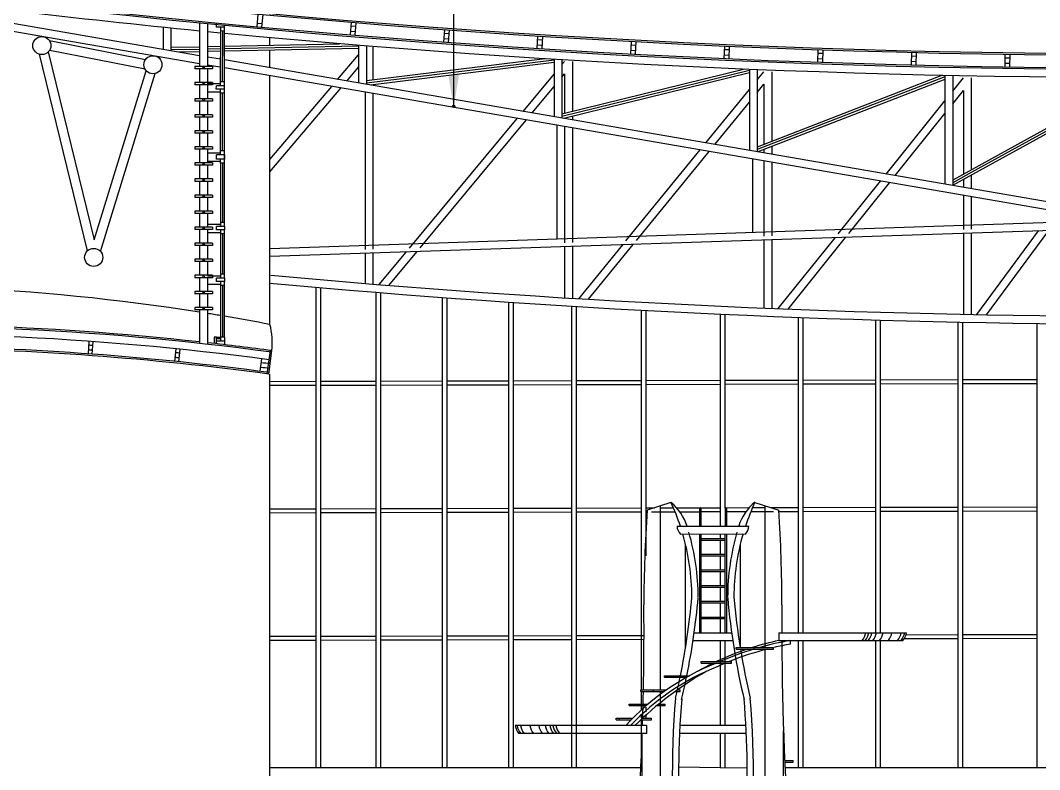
# Model space of a CAD drawing. Extents: x -30 to 1202, y 231 to 898.
# Drawn here: x 147.1 to 224.9, y 783.6 to 840.8 of the extents above; entities that cross this region are included whole.
import ezdxf

# ---------------------------------------------------------------- set-up
doc = ezdxf.new("R2010")
doc.units = 0
doc.header["$LTSCALE"] = 0.04
for name, color, linetype in [('0.05', 254, 'CONTINUOUS'), ('0.1', 1, 'CONTINUOUS'), ('0.2', 2, 'CONTINUOUS'), ('0.3', 3, 'CONTINUOUS'), ('0.5', 5, 'CONTINUOUS')]:
    doc.layers.add(name, color=color, linetype=linetype)
doc.styles.add('Amir', font='l_10646.ttf', dxfattribs={"height": 0.15})
doc.styles.get("Standard").update_dxf_attribs({"font": 'romans.shx'})
doc.dimstyles.get("Standard").update_dxf_attribs({"dimtxt": 0.18, "dimasz": 0.18, "dimexe": 0.18, "dimexo": 0.0625, "dimgap": 0.09, "dimtad": 0, "dimtih": 1, "dimtoh": 1, "dimdec": 4, "dimzin": 0, "dimdsep": 46, "dimtxsty": 'Standard', "dimcen": 0.09, "dimadec": 0, "dimazin": 0, "dimtfac": 1, "dimtdec": 4, "dimtofl": 0, "dimtmove": 0, "dimatfit": 3, "dimfxl": 1, "dimtolj": 1, "dimtzin": 0, "dimarcsym": 0})

msp = doc.modelspace()

# ---------------------------------------------------------------- linework, layer by layer
at = {"layer": '0.05'}
for p, q in [((169.705, 783.758), (169.705, 820.44)), ((170.065, 783.758), (170.065, 820.408)), ((174.288, 783.758), (174.288, 820.054)), ((174.648, 783.758), (174.648, 820.025)), ((179.34, 783.758), (179.34, 819.662)), ((179.7, 783.758), (179.7, 819.635)), ((184.393, 783.758), (184.393, 819.304)), ((184.753, 783.758), (184.753, 819.28)), ((189.211, 783.758), (189.211, 818.996)), ((189.571, 783.758), (189.571, 818.974)), ((194.525, 789.698), (194.525, 818.691)), ((194.885, 799.94), (194.885, 818.672)), ((200.555, 802.204), (200.555, 818.392)), ((200.915, 803.58), (200.915, 818.376)), ((206.5, 794.06), (206.5, 818.145)), ((206.86, 794.06), (206.86, 818.131)), ((212.403, 794.06), (212.403, 817.946)), ((212.763, 794.06), (212.763, 817.936)), ((218.682, 783.758), (218.682, 817.787)), ((219.042, 783.758), (219.042, 817.779)), ((224.702, 783.758), (224.702, 817.683)), ((206.86, 813.357), (212.403, 813.371)), ((212.763, 813.372), (218.682, 813.387)), ((219.042, 813.388), (224.702, 813.402)), ((166.131, 813.255), (169.705, 813.264)), ((166.132, 812.955), (169.705, 812.964)), ((170.065, 813.265), (174.288, 813.275)), ((170.065, 812.965), (174.288, 812.975)), ((174.648, 813.276), (179.34, 813.288)), ((174.648, 812.976), (179.34, 812.988)), ((179.7, 813.289), (184.393, 813.301)), ((179.7, 812.989), (184.393, 813.001)), ((184.753, 813.302), (189.211, 813.313)), ((184.753, 813.002), (189.211, 813.013)), ((189.571, 813.314), (194.525, 813.326)), ((189.571, 813.014), (194.525, 813.026)), ((194.885, 813.327), (200.555, 813.342)), ((194.885, 813.027), (200.555, 813.042)), ((200.915, 813.343), (206.5, 813.357)), ((200.915, 813.043), (206.5, 813.057)), ((206.86, 813.057), (212.403, 813.071)), ((212.763, 813.072), (218.682, 813.087)), ((219.042, 813.088), (224.702, 813.102)), ((166.156, 803.523), (169.705, 803.532)), ((170.065, 803.532), (174.288, 803.543)), ((174.648, 803.544), (179.34, 803.556)), ((174.648, 803.244), (179.34, 803.256)), ((179.7, 803.557), (184.393, 803.569)), ((179.7, 803.257), (184.393, 803.269)), ((184.753, 803.569), (189.211, 803.581)), ((184.753, 803.269), (189.211, 803.281)), ((189.571, 803.582), (194.525, 803.594)), ((189.571, 803.282), (194.525, 803.294)), ((194.885, 803.595), (195.507, 803.597)), ((194.885, 803.295), (194.943, 803.295)), ((195.296, 803.296), (197.083, 803.301)), ((195.979, 803.598), (196.958, 803.6)), ((197.197, 803.601), (200.555, 803.609)), ((197.438, 803.301), (198.937, 803.305)), ((199.057, 803.306), (200.555, 803.309)), ((200.915, 803.61), (202.741, 803.615)), ((200.915, 803.31), (200.936, 803.31)), ((201.016, 803.31), (202.503, 803.314)), ((202.866, 803.315), (204.584, 803.319)), ((202.992, 803.615), (203.964, 803.618)), ((204.369, 803.619), (206.5, 803.624)), ((204.99, 803.32), (206.5, 803.324)), ((206.86, 803.625), (212.403, 803.639)), ((206.86, 803.325), (212.403, 803.339)), ((212.763, 803.64), (218.682, 803.655)), ((212.763, 803.34), (218.682, 803.355)), ((219.042, 803.656), (224.702, 803.67)), ((219.042, 803.356), (224.702, 803.37)), ((166.157, 803.223), (169.705, 803.232)), ((170.065, 803.232), (174.288, 803.243)), ((200.555, 801.26), (200.555, 801.604)), ((200.555, 800.06), (200.555, 801.14)), ((200.555, 798.86), (200.555, 799.94)), ((200.555, 797.66), (200.555, 798.74)), ((200.555, 796.46), (200.555, 797.54)), ((200.555, 795.26), (200.555, 796.34)), ((200.555, 794.06), (200.555, 795.14)), ((200.915, 794.06), (200.915, 795.14)), ((214.713, 793.913), (218.682, 793.923)), ((219.042, 793.924), (224.702, 793.938)), ((166.18, 793.79), (169.705, 793.799)), ((166.181, 793.49), (169.705, 793.499)), ((170.065, 793.8), (174.288, 793.811)), ((170.065, 793.5), (174.288, 793.511)), ((174.648, 793.812), (179.34, 793.824)), ((174.648, 793.512), (179.34, 793.524)), ((179.7, 793.824), (184.393, 793.836)), ((179.7, 793.524), (184.393, 793.536)), ((184.753, 793.837), (189.211, 793.848)), ((184.753, 793.537), (189.211, 793.548)), ((189.571, 793.849), (194.73, 793.862)), ((189.571, 793.549), (194.737, 793.562)), ((200.555, 786.967), (200.555, 793.46)), ((200.915, 786.967), (200.915, 793.46)), ((206.5, 783.758), (206.5, 793.46)), ((206.86, 783.758), (206.86, 793.46)), ((212.403, 783.758), (212.403, 793.46)), ((212.763, 783.758), (212.763, 793.46)), ((214.578, 793.612), (218.682, 793.623)), ((219.042, 793.624), (224.702, 793.638)), ((194.525, 788.618), (194.525, 789.578)), ((194.525, 788.173), (194.525, 788.498)), ((194.885, 788.493), (194.885, 788.498)), ((194.525, 787.538), (194.525, 787.831)), ((194.885, 788.027), (194.885, 788.384)), ((194.885, 787.538), (194.885, 787.794)), ((194.525, 783.758), (194.525, 787.465)), ((200.555, 783.758), (200.555, 786.367)), ((200.915, 783.758), (200.915, 786.367)), ((194.475, 783.758), (166.181, 783.758)), ((200.555, 783.758), (197.356, 783.784)), ((200.555, 783.758), (202.588, 783.774)), ((240.185, 783.758), (205.469, 783.758))]:
    msp.add_line(p, q, dxfattribs=at)
at = {"layer": '0.1'}
for p, q in [((166.181, 838.9), (166.181, 839.526)), ((166.181, 838.396), (166.181, 838.54)), ((166.181, 837.198), (166.181, 838.396)), ((174.035, 838.782), (174.035, 836.26)), ((171.344, 836.307), (172.937, 838.196)), ((188.449, 837.443), (188.648, 837.683)), ((189.253, 837.683), (189.253, 833.863)), ((172.034, 836.188), (172.937, 837.259)), ((185.484, 833.867), (187.849, 836.719)), ((188.449, 836.495), (188.648, 836.736)), ((188.648, 836.736), (188.648, 833.715)), ((203.361, 836.279), (203.865, 836.898)), ((204.47, 836.898), (204.47, 831.574)), ((166.181, 817.602), (166.181, 836.587)), ((203.361, 835.322), (203.865, 835.941)), ((203.865, 835.941), (203.865, 831.339)), ((218.272, 835.416), (219.082, 836.426)), ((219.687, 836.426), (219.687, 829.41)), ((166.181, 830.185), (170.894, 835.773)), ((166.181, 829.247), (171.584, 835.654)), ((173.431, 835.335), (173.431, 823.324)), ((174.035, 835.897), (174.035, 835.843)), ((174.035, 835.231), (174.035, 823.344)), ((186.171, 833.748), (187.849, 835.772)), ((199.432, 831.46), (202.761, 835.543)), ((218.272, 834.45), (219.082, 835.459)), ((219.082, 835.459), (219.082, 829.077)), ((200.115, 831.342), (202.761, 834.586)), ((213.195, 829.085), (217.672, 834.668)), ((213.875, 828.968), (217.672, 833.701)), ((176.837, 823.437), (185.04, 833.331)), ((177.645, 823.464), (185.727, 833.212)), ((188.648, 833.344), (188.648, 833.321)), ((189.253, 833.493), (189.253, 833.217)), ((188.648, 832.708), (188.648, 823.832)), ((189.253, 832.604), (189.253, 823.852)), ((193.339, 823.988), (198.993, 830.922)), ((194.141, 824.015), (199.676, 830.804)), ((203.865, 830.953), (203.865, 830.695)), ((204.47, 831.188), (204.47, 830.591)), ((203.865, 830.081), (203.865, 824.34)), ((204.47, 829.976), (204.47, 824.36)), ((219.687, 828.999), (219.687, 827.965)), ((209.541, 824.529), (212.761, 828.545)), ((210.337, 824.556), (213.442, 828.427)), ((219.082, 828.666), (219.082, 828.069)), ((219.082, 827.453), (219.082, 824.848)), ((219.687, 827.349), (219.687, 824.868)), ((205.704, 818.78), (210.09, 824.247)), ((219.082, 824.548), (219.082, 818.383)), ((219.687, 824.568), (219.687, 818.371)), ((220.103, 818.362), (224.82, 824.739)), ((220.844, 818.348), (225.591, 824.765)), ((188.648, 823.532), (188.648, 819.636)), ((189.253, 823.552), (189.253, 819.599)), ((189.736, 819.569), (193.088, 823.68)), ((190.48, 819.525), (193.89, 823.707)), ((203.865, 824.04), (203.865, 818.853)), ((204.47, 824.06), (204.47, 818.829)), ((204.953, 818.809), (209.293, 824.221)), ((173.431, 823.024), (173.431, 820.731)), ((174.035, 823.044), (174.035, 820.681)), ((174.52, 820.642), (176.581, 823.129)), ((175.256, 820.583), (177.389, 823.156)), ((166.181, 762.578), (166.181, 813.804))]:
    msp.add_line(p, q, dxfattribs=at)
msp.add_circle((180.195, 834.255), 0.0822, dxfattribs=at)
for radius, end in [(744.832, 274.719501), (745.436, 274.715665)]:
    msp.add_arc((234.493, 1563.055), radius, 264.742035, end, dxfattribs=at)
at = {"layer": '0.2'}
for p, q in [((160.811, 837.514), (132.758, 842.358)), ((160.811, 838.125), (133.118, 842.904)), ((160.811, 840.637), (160.811, 837.294)), ((161.411, 840.578), (161.411, 837.294)), ((158.025, 840.252), (158.025, 838.605)), ((158.625, 840.191), (158.625, 838.502)), ((162.402, 840.309), (162.388, 835.83)), ((162.702, 840.008), (162.402, 840.009)), ((162.703, 827.67), (162.703, 840.453)), ((156.672, 837.812), (149.371, 839.248)), ((149.265, 838.408), (152.771, 824.075)), ((156.655, 837.082), (149.396, 838.51)), ((160.811, 838.786), (158.625, 838.74)), ((160.811, 838.606), (158.625, 838.56)), ((160.811, 838.426), (159.255, 838.393)), ((162.397, 838.82), (161.411, 838.799)), ((162.396, 838.64), (161.411, 838.619)), ((162.396, 838.46), (161.411, 838.439)), ((171.487, 839.012), (162.703, 838.826)), ((172.937, 838.862), (162.703, 838.646)), ((172.937, 838.682), (162.703, 838.466)), ((172.937, 838.893), (172.937, 836.032)), ((173.537, 838.845), (173.537, 835.929)), ((148.567, 838.238), (152.242, 823.21)), ((162.394, 837.852), (161.411, 838.021)), ((233.184, 825.636), (162.703, 837.798)), ((187.165, 837.878), (173.537, 836.199)), ((187.849, 837.781), (173.537, 836.017)), ((187.849, 837.6), (173.85, 835.875)), ((187.849, 837.837), (187.849, 833.459)), ((188.449, 837.8), (188.449, 833.355)), ((152.771, 824.075), (156.734, 836.974)), ((153.249, 823.181), (157.421, 836.763)), ((160.811, 837.114), (160.811, 836.067)), ((162.392, 837.241), (161.411, 837.411)), ((161.411, 837.114), (161.411, 836.067)), ((233.184, 825.018), (162.703, 837.188)), ((202.413, 837.095), (188.449, 833.666)), ((202.761, 836.995), (188.449, 833.481)), ((202.761, 836.995), (188.449, 833.481)), ((202.761, 836.81), (188.592, 833.331)), ((202.761, 837.081), (202.761, 830.886)), ((203.361, 837.057), (203.361, 830.782)), ((161.395, 836.001), (162.387, 836.001)), ((217.5, 836.629), (203.361, 831.143)), ((217.672, 836.503), (203.361, 830.95)), ((217.672, 836.31), (203.405, 830.774)), ((217.672, 836.626), (217.672, 828.312)), ((232.584, 836.099), (218.256, 828.212)), ((218.272, 836.614), (218.272, 828.209)), ((232.511, 836.47), (218.272, 828.631)), ((232.584, 836.305), (219.687, 829.204)), ((160.811, 835.887), (160.811, 834.841)), ((161.395, 835.363), (162.387, 835.363)), ((161.411, 835.887), (161.411, 834.841)), ((162.387, 835.568), (162.371, 830.563)), ((160.811, 834.661), (160.811, 833.615)), ((161.411, 834.661), (161.411, 833.615)), ((160.811, 833.435), (160.811, 832.388)), ((161.411, 833.435), (161.411, 832.388)), ((188.068, 832.808), (188.068, 824.113)), ((160.811, 832.208), (160.811, 831.162)), ((161.411, 832.208), (161.411, 831.162)), ((160.811, 830.982), (160.811, 829.936)), ((161.411, 830.982), (161.411, 829.936)), ((161.411, 830.695), (162.403, 830.695)), ((160.811, 829.756), (160.811, 828.709)), ((161.411, 830.057), (162.403, 830.057)), ((161.411, 829.756), (161.411, 828.709)), ((162.403, 829.922), (162.403, 825.09)), ((162.703, 825.09), (162.703, 829.922)), ((202.993, 830.231), (202.993, 824.611)), ((219.687, 829.204), (218.272, 828.426)), ((160.811, 828.529), (160.811, 827.483)), ((161.411, 828.529), (161.411, 827.483)), ((160.811, 827.303), (160.811, 826.257)), ((161.411, 827.303), (161.411, 826.257)), ((160.811, 826.077), (160.811, 825.03)), ((161.411, 826.077), (161.411, 825.03)), ((161.411, 825.262), (162.403, 825.262)), ((230.27, 825.521), (166.161, 823.381)), ((160.811, 824.85), (160.811, 823.804)), ((161.411, 824.85), (161.411, 823.804)), ((161.411, 824.624), (162.403, 824.624)), ((162.403, 824.828), (162.403, 821.148)), ((162.703, 821.148), (162.703, 824.828)), ((233.184, 825.018), (166.181, 822.781)), ((160.811, 823.624), (160.811, 822.578)), ((161.411, 823.624), (161.411, 822.578)), ((160.811, 822.398), (160.811, 821.352)), ((161.411, 822.398), (161.411, 821.352)), ((160.811, 821.172), (160.811, 820.125)), ((161.411, 821.32), (162.403, 821.32)), ((161.411, 821.172), (161.411, 820.125)), ((161.411, 820.682), (162.403, 820.682)), ((162.403, 820.887), (162.403, 816.618)), ((162.703, 816.618), (162.703, 820.887)), ((160.811, 819.945), (160.811, 818.899)), ((161.411, 819.945), (161.411, 818.899)), ((160.811, 818.719), (160.811, 816.15)), ((161.411, 818.719), (161.411, 816.084)), ((196.773, 804.017), (194.951, 803.412)), ((195.979, 789.698), (195.979, 803.753)), ((198.937, 803.537), (198.937, 802.199)), ((199.057, 803.537), (199.057, 802.2)), ((200.897, 803.537), (200.895, 802.205)), ((201.017, 803.537), (201.015, 802.206)), ((203.171, 804.017), (204.992, 803.412)), ((203.964, 792.938), (203.964, 803.753)), ((197.232, 802.194), (202.712, 802.211)), ((197.492, 801.595), (202.46, 801.61)), ((198.937, 801.599), (198.937, 794.06)), ((199.057, 801.6), (199.057, 794.06)), ((199.057, 801.26), (200.894, 801.26)), ((199.057, 801.14), (200.894, 801.14)), ((200.894, 801.605), (200.886, 794.059)), ((201.014, 801.606), (201.006, 794.059)), ((197.878, 792.852), (197.878, 800.838)), ((202.066, 792.938), (202.066, 800.838)), ((199.057, 800.06), (200.893, 800.06)), ((199.057, 799.94), (200.893, 799.94)), ((199.057, 798.86), (200.891, 798.86)), ((199.057, 798.74), (200.891, 798.74)), ((199.057, 797.66), (200.89, 797.66)), ((199.057, 797.54), (200.89, 797.54)), ((199.057, 796.46), (200.889, 796.46)), ((199.057, 796.34), (200.889, 796.34)), ((199.057, 795.26), (200.887, 795.26)), ((199.057, 795.14), (200.887, 795.14)), ((198.545, 794.06), (201.398, 794.06)), ((204.99, 794.06), (214.752, 794.06)), ((204.99, 794.06), (204.99, 793.46)), ((198.459, 793.46), (201.485, 793.46)), ((204.99, 793.46), (214.474, 793.46)), ((205.9, 793.191), (205.9, 793.46)), ((201.756, 792.818), (201.756, 792.938)), ((201.756, 792.938), (204.584, 792.938)), ((201.756, 792.818), (204.584, 792.818)), ((203.127, 792.818), (203.127, 792.938)), ((203.964, 771.338), (203.964, 792.818)), ((204.584, 792.818), (204.584, 792.938)), ((199.088, 791.738), (199.088, 791.858)), ((199.088, 791.858), (201.387, 791.858)), ((199.088, 791.738), (201.387, 791.738)), ((201.387, 791.738), (201.387, 791.858)), ((196.272, 790.658), (196.272, 790.778)), ((196.272, 790.778), (198.185, 790.778)), ((196.272, 790.658), (197.968, 790.658)), ((197.076, 790.658), (197.076, 790.778)), ((194.477, 789.578), (194.477, 789.698)), ((194.477, 789.698), (196.436, 789.698)), ((194.477, 789.578), (196.266, 789.578)), ((195.433, 789.578), (195.433, 789.698)), ((195.979, 788.618), (195.979, 789.578)), ((197.097, 789.578), (197.484, 789.578)), ((197.264, 789.698), (197.484, 789.698)), ((197.484, 789.578), (197.484, 789.698)), ((193.596, 788.498), (193.596, 788.618)), ((193.596, 788.618), (195.031, 788.618)), ((193.596, 788.498), (194.891, 788.498)), ((194.041, 788.498), (194.041, 788.618)), ((195.702, 788.498), (196.321, 788.498)), ((195.848, 788.618), (196.321, 788.618)), ((195.979, 767.04), (195.979, 788.498)), ((196.321, 788.498), (196.321, 788.618)), ((194.903, 786.967), (184.885, 786.967)), ((192.58, 787.538), (193.862, 787.538)), ((192.58, 787.418), (192.58, 787.538)), ((192.58, 787.418), (193.743, 787.418)), ((192.835, 787.418), (192.835, 787.538)), ((194.475, 787.418), (195.296, 787.418)), ((194.604, 787.538), (195.296, 787.538)), ((194.903, 786.967), (194.903, 786.367)), ((195.296, 787.418), (195.296, 787.538)), ((202.489, 786.967), (197.454, 786.967)), ((194.903, 786.367), (185.163, 786.367)), ((194.587, 766.286), (194.587, 786.367)), ((202.519, 786.367), (197.424, 786.367)), ((205.356, 773.498), (205.356, 786.541)), ((205.444, 784.298), (206.1, 784.298)), ((205.449, 784.178), (206.1, 784.178)), ((206.1, 784.178), (206.1, 784.298))]:
    msp.add_line(p, q, dxfattribs=at)
for centre, radius, start, end in [((233.484, 1579.212), 742.742, 262.212649, 264.384985), ((233.484, 1579.212), 742.742, 264.53162, 277.736048), ((233.484, 1579.212), 742.742, 264.431491, 264.508122), ((134.769, 653.18), 167.396, 81.05004, 93.99423), ((134.769, 653.18), 167.396, 80.49799, 80.84208), ((134.769, 653.18), 167.396, 79.18434, 80.39387), ((160.035, 816.143), 6.317, 355.07498, 13.35739), ((205.835, 800.919), 4.104, 130.58748, 161.69282), ((301.969, 796.157), 107.263, 176.1219, 179.98425), ((180.977, 796.743), 17.39, 18.27059, 24.72443), ((194.121, 800.885), 4.104, 18.6475, 49.75284), ((198.997, 803.537), 0.06, 0, 180), ((200.957, 803.537), 0.06, 359.93587, 179.93587), ((218.966, 796.743), 17.39, 155.27557, 161.6782), ((97.975, 796.157), 107.263, 0.01575, 3.8781), ((198.196, 802.255), 0.965, 183.63084, 223.16877), ((180.977, 796.743), 17.87, 0.09157, 16.20251), ((218.966, 796.743), 17.87, 163.75066, 179.90843), ((201.748, 802.255), 0.965, 316.83123, 357.33658), ((180.977, 796.743), 17.39, 0.09157, 16.20251), ((218.966, 796.743), 17.39, 163.75066, 179.90843), ((145.852, 801.331), 52.712, 348.45145, 355.03748), ((145.852, 801.331), 53.192, 348.55708, 355.03748), ((254.092, 801.331), 53.192, 184.96252, 193.45667), ((254.092, 801.331), 52.712, 184.96252, 189.16169), ((-25.562, 794.06), 220.278, 358.86532, 0.55318), ((425.506, 794.06), 220.278, 179.44682, 180), ((210.193, 794.366), 1.48, 322.23887, 348.05724), ((210.422, 794.366), 1.48, 322.23887, 348.05724), ((210.657, 794.366), 1.48, 322.23887, 348.05724), ((211.01, 794.366), 1.48, 322.23887, 348.05724), ((211.51, 794.366), 1.48, 322.23887, 348.05724), ((212.187, 794.366), 1.48, 322.23887, 348.05724), ((212.893, 794.366), 1.48, 322.23887, 348.05724), ((213.157, 794.366), 1.48, 322.23887, 348.05724), ((213.304, 794.366), 1.48, 322.23887, 348.05724), ((209.268, 772.964), 20.938, 101.78991, 107.45197), ((209.823, 770.495), 23.306, 99.80729, 105.63781), ((209.823, 770.495), 23.033, 99.80729, 102.99507), ((425.506, 794.06), 220.278, 180.15606, 184.51025), ((209.268, 772.964), 20.938, 108.51556, 115.5263), ((209.823, 770.495), 23.306, 106.69732, 113.55966), ((209.823, 770.495), 23.033, 104.26197, 111.95158), ((254.092, 801.331), 52.712, 189.29384, 193.45667), ((207.12, 774.351), 18.7, 111.59657, 137.57122), ((209.268, 772.964), 20.938, 116.27802, 119.97103), ((209.823, 770.495), 23.033, 112.73678, 114.28716), ((207.12, 774.351), 18.427, 111.59657, 136.7911), ((212.925, 767.691), 27.01, 119.81068, 134.4673), ((145.852, 801.331), 52.712, 346.54333, 348.31829), ((145.852, 801.331), 53.192, 346.54333, 348.42517), ((-25.562, 794.06), 220.278, 358.65646, 358.8341), ((-25.562, 794.06), 220.278, 358.30331, 358.55311), ((-25.562, 794.06), 220.278, 358.58433, 358.65646), ((267.15, 783.215), 70.277, 175.22602, 186.26279), ((267.15, 783.215), 69.797, 175.22602, 192.50883), ((132.793, 783.215), 69.797, 348.39773, 4.77398), ((132.793, 783.215), 70.277, 353.73721, 4.77398), ((186.333, 787.273), 1.48, 191.94276, 217.76113), ((186.48, 787.273), 1.48, 191.94276, 217.76113), ((186.745, 787.273), 1.48, 191.94276, 217.76113), ((187.451, 787.273), 1.48, 191.94276, 217.76113), ((188.128, 787.273), 1.48, 191.94276, 217.76113), ((188.628, 787.273), 1.48, 191.94276, 217.76113), ((188.981, 787.273), 1.48, 191.94276, 217.76113), ((189.216, 787.273), 1.48, 191.94276, 217.76113), ((189.445, 787.273), 1.48, 191.94276, 217.76113), ((-25.562, 794.06), 220.278, 358.15476, 358.27209), ((-25.562, 794.06), 220.278, 354.49965, 357.99861)]:
    msp.add_arc(centre, radius, start, end, dxfattribs=at)
at = {"layer": '0.3'}
for p, q in [((165.196, 840.339), (165.285, 841.295)), ((165.589, 840.554), (165.219, 840.589)), ((165.567, 840.305), (165.654, 841.261)), ((172.314, 839.716), (172.393, 840.673)), ((172.685, 839.685), (172.763, 840.642)), ((162.103, 840.31), (162.104, 840.571)), ((162.703, 840.308), (162.103, 840.31)), ((162.551, 840.008), (162.539, 836.129)), ((172.705, 839.935), (172.335, 839.965)), ((172.739, 840.349), (172.369, 840.38)), ((179.438, 839.161), (179.508, 840.119)), ((179.857, 839.798), (179.486, 839.826)), ((179.809, 839.134), (179.878, 840.092)), ((179.827, 839.384), (179.456, 839.411)), ((186.566, 838.675), (186.627, 839.633)), ((186.979, 839.316), (186.609, 839.34)), ((186.938, 838.652), (186.998, 839.61)), ((193.699, 838.258), (193.751, 839.216)), ((194.071, 838.238), (194.122, 839.196)), ((186.953, 838.901), (186.582, 838.925)), ((194.084, 838.488), (193.713, 838.508)), ((194.106, 838.903), (193.735, 838.923)), ((200.836, 837.909), (200.878, 838.868)), ((201.237, 838.558), (200.865, 838.574)), ((201.208, 837.893), (201.249, 838.852)), ((207.976, 837.629), (208.009, 838.588)), ((208.37, 838.282), (207.999, 838.295)), ((208.348, 837.616), (208.38, 838.576)), ((215.118, 837.418), (215.142, 838.377)), ((215.49, 837.408), (215.513, 838.368)), ((201.219, 838.143), (200.847, 838.159)), ((208.356, 837.866), (207.984, 837.879)), ((215.496, 837.659), (215.124, 837.668)), ((215.506, 838.074), (215.134, 838.084)), ((222.262, 837.275), (222.276, 838.235)), ((222.637, 837.52), (222.265, 837.525)), ((222.643, 837.936), (222.272, 837.941)), ((222.634, 837.27), (222.648, 838.229)), ((161.804, 837.294), (160.441, 837.294)), ((160.441, 837.294), (160.441, 837.114)), ((161.804, 837.114), (160.441, 837.114)), ((161.804, 837.294), (161.804, 837.114)), ((161.804, 836.067), (160.441, 836.067)), ((160.441, 836.067), (160.441, 835.887)), ((161.804, 836.067), (161.804, 835.887)), ((162.689, 836.129), (162.389, 836.13)), ((161.804, 835.887), (160.441, 835.887)), ((162.087, 835.569), (162.088, 835.831)), ((162.687, 835.567), (162.087, 835.569)), ((162.688, 835.829), (162.088, 835.831)), ((162.686, 835.267), (162.386, 835.268)), ((162.536, 835.268), (162.522, 830.862)), ((162.688, 835.829), (162.687, 835.567)), ((161.804, 834.841), (160.441, 834.841)), ((160.441, 834.841), (160.441, 834.661)), ((161.804, 834.661), (160.441, 834.661)), ((161.804, 834.841), (161.804, 834.661)), ((161.804, 833.615), (160.441, 833.615)), ((160.441, 833.615), (160.441, 833.435)), ((161.804, 833.615), (161.804, 833.435)), ((161.804, 833.435), (160.441, 833.435)), ((161.804, 832.388), (160.441, 832.388)), ((160.441, 832.388), (160.441, 832.208)), ((161.804, 832.208), (160.441, 832.208)), ((161.804, 832.388), (161.804, 832.208)), ((161.804, 831.162), (160.441, 831.162)), ((160.441, 831.162), (160.441, 830.982)), ((161.804, 830.982), (160.441, 830.982)), ((161.804, 831.162), (161.804, 830.982)), ((162.103, 830.222), (162.103, 830.563)), ((162.671, 830.562), (162.103, 830.563)), ((162.672, 830.862), (162.372, 830.863)), ((162.703, 830.562), (162.703, 830.222)), ((161.804, 829.936), (160.441, 829.936)), ((160.441, 829.936), (160.441, 829.756)), ((161.804, 829.756), (160.441, 829.756)), ((161.804, 829.936), (161.804, 829.756)), ((162.703, 830.222), (162.103, 830.222)), ((162.403, 829.922), (162.403, 830.222)), ((162.703, 829.922), (162.403, 829.922)), ((162.553, 829.922), (162.553, 825.39)), ((162.703, 829.922), (162.703, 830.222)), ((161.804, 828.709), (160.441, 828.709)), ((160.441, 828.709), (160.441, 828.529)), ((161.804, 828.529), (160.441, 828.529)), ((161.804, 828.709), (161.804, 828.529)), ((161.804, 827.483), (160.441, 827.483)), ((160.441, 827.483), (160.441, 827.303)), ((161.804, 827.483), (161.804, 827.303)), ((161.804, 827.303), (160.441, 827.303)), ((161.804, 826.257), (160.441, 826.257)), ((160.441, 826.257), (160.441, 826.077)), ((161.804, 826.077), (160.441, 826.077)), ((161.804, 826.257), (161.804, 826.077)), ((161.804, 825.03), (160.441, 825.03)), ((160.441, 825.03), (160.441, 824.85)), ((161.804, 825.03), (161.804, 824.85)), ((162.103, 824.828), (162.103, 825.09)), ((162.703, 825.09), (162.103, 825.09)), ((162.703, 825.39), (162.403, 825.39)), ((162.703, 825.09), (162.703, 824.828)), ((161.804, 824.85), (160.441, 824.85)), ((162.703, 824.828), (162.103, 824.828)), ((162.703, 824.528), (162.403, 824.528)), ((162.553, 824.528), (162.553, 821.448)), ((161.804, 823.804), (160.441, 823.804)), ((160.441, 823.804), (160.441, 823.624)), ((161.804, 823.624), (160.441, 823.624)), ((161.804, 823.804), (161.804, 823.624)), ((161.804, 822.578), (160.441, 822.578)), ((160.441, 822.578), (160.441, 822.398)), ((161.804, 822.398), (160.441, 822.398)), ((161.804, 822.578), (161.804, 822.398)), ((161.804, 821.352), (160.441, 821.352)), ((160.441, 821.352), (160.441, 821.172)), ((161.804, 821.172), (160.441, 821.172)), ((161.804, 821.352), (161.804, 821.172)), ((162.103, 820.887), (162.103, 821.148)), ((162.703, 821.148), (162.103, 821.148)), ((162.703, 821.448), (162.403, 821.448)), ((162.703, 821.148), (162.703, 820.887)), ((162.703, 820.887), (162.103, 820.887)), ((162.703, 820.587), (162.403, 820.587)), ((162.553, 820.587), (162.553, 816.618)), ((161.804, 820.125), (160.441, 820.125)), ((160.441, 820.125), (160.441, 819.945)), ((161.804, 819.945), (160.441, 819.945)), ((161.804, 820.125), (161.804, 819.945)), ((161.804, 818.899), (160.441, 818.899)), ((160.441, 818.899), (160.441, 818.719)), ((161.804, 818.899), (161.804, 818.719)), ((161.804, 818.719), (160.441, 818.719)), ((162.106, 816.627), (161.927, 816.627)), ((161.927, 816.627), (161.927, 816.146)), ((162.104, 816.126), (162.106, 816.627)), ((162.106, 816.627), (162.426, 816.627)), ((162.106, 816.534), (162.426, 816.534)), ((162.703, 816.618), (162.403, 816.618)), ((162.403, 816.618), (162.403, 816.318)), ((162.703, 816.618), (162.703, 816.318)), ((152.326, 815.355), (152.397, 816.312)), ((152.625, 815.333), (152.696, 816.29)), ((158.925, 814.781), (159.024, 815.736)), ((159.224, 814.75), (159.322, 815.705)), ((162.703, 816.318), (162.103, 816.318)), ((162.103, 816.126), (162.103, 816.318)), ((162.104, 816.126), (162.104, 816.257)), ((162.703, 816.318), (162.703, 816.056)), ((165.437, 814.024), (165.562, 814.976)), ((165.971, 813.832), (166.21, 815.616)), ((166.09, 813.816), (166.329, 815.6))]:
    msp.add_line(p, q, dxfattribs=at)
for centre in [(161.124, 837.205), (161.124, 835.979), (161.124, 834.752), (161.124, 833.526), (161.124, 832.3), (161.124, 831.073), (161.124, 829.847), (161.124, 828.621), (161.124, 827.394), (161.124, 826.168), (161.124, 824.942), (161.124, 823.716), (161.124, 822.489), (161.124, 821.263), (161.124, 820.037), (161.124, 818.81)]:
    msp.add_circle(centre, 0.0647, dxfattribs=at)
for centre, radius, start, end in [((233.484, 1579.212), 741.062, 261.951732, 278.048268), ((233.484, 1579.212), 740.942, 261.951732, 278.048268), ((233.484, 1579.212), 742.022, 261.951732, 278.048268), ((233.484, 1579.212), 742.142, 261.951732, 278.048268), ((135.85, 587.849), 229.782, 83.7637, 92.56542), ((135.85, 587.849), 229.662, 82.37781, 92.56542), ((135.85, 587.849), 229.062, 82.40783, 92.56542), ((135.85, 587.849), 227.982, 82.37781, 89.18747), ((135.85, 587.849), 228.102, 82.37781, 89.18747), ((135.85, 587.849), 228.762, 85.78264, 85.85778), ((135.85, 587.849), 229.782, 82.37781, 83.61318), ((135.85, 587.849), 228.402, 85.78264, 85.85789), ((135.85, 587.849), 228.402, 84.11863, 84.19389), ((135.85, 587.849), 228.762, 84.11863, 84.19377), ((135.85, 587.849), 228.402, 82.37781, 82.54723), ((135.85, 587.849), 228.762, 82.37781, 82.54723)]:
    msp.add_arc(centre, radius, start, end, dxfattribs=at)
at = {"layer": '0.5'}
for centre in [(148.776, 838.897), (157.251, 837.433), (152.731, 822.722)]:
    msp.add_circle(centre, 0.691, dxfattribs=at)

# ---------------------------------------------------------------- leaders
at = {"layer": '0.1', "annotation_type": 0, "has_hookline": 1, "hookline_direction": 0, "text_width": 19.012}
msp.add_leader([(180.195, 834.168), (180.195, 848.106), (192.033, 848.106)], dimstyle='Standard', override={"dimtxt": 0.15, "dimasz": 2.5, "dimexe": 1.25, "dimexo": 0.625, "dimgap": 0.625, "dimtad": 0, "dimtih": 0, "dimtoh": 0, "dimzin": 8, "dimlunit": 6, "dimtxsty": 'Amir', "dimcen": 2.5, "dimtofl": 1}, dxfattribs=at)

doc.saveas('drawing.dxf')
